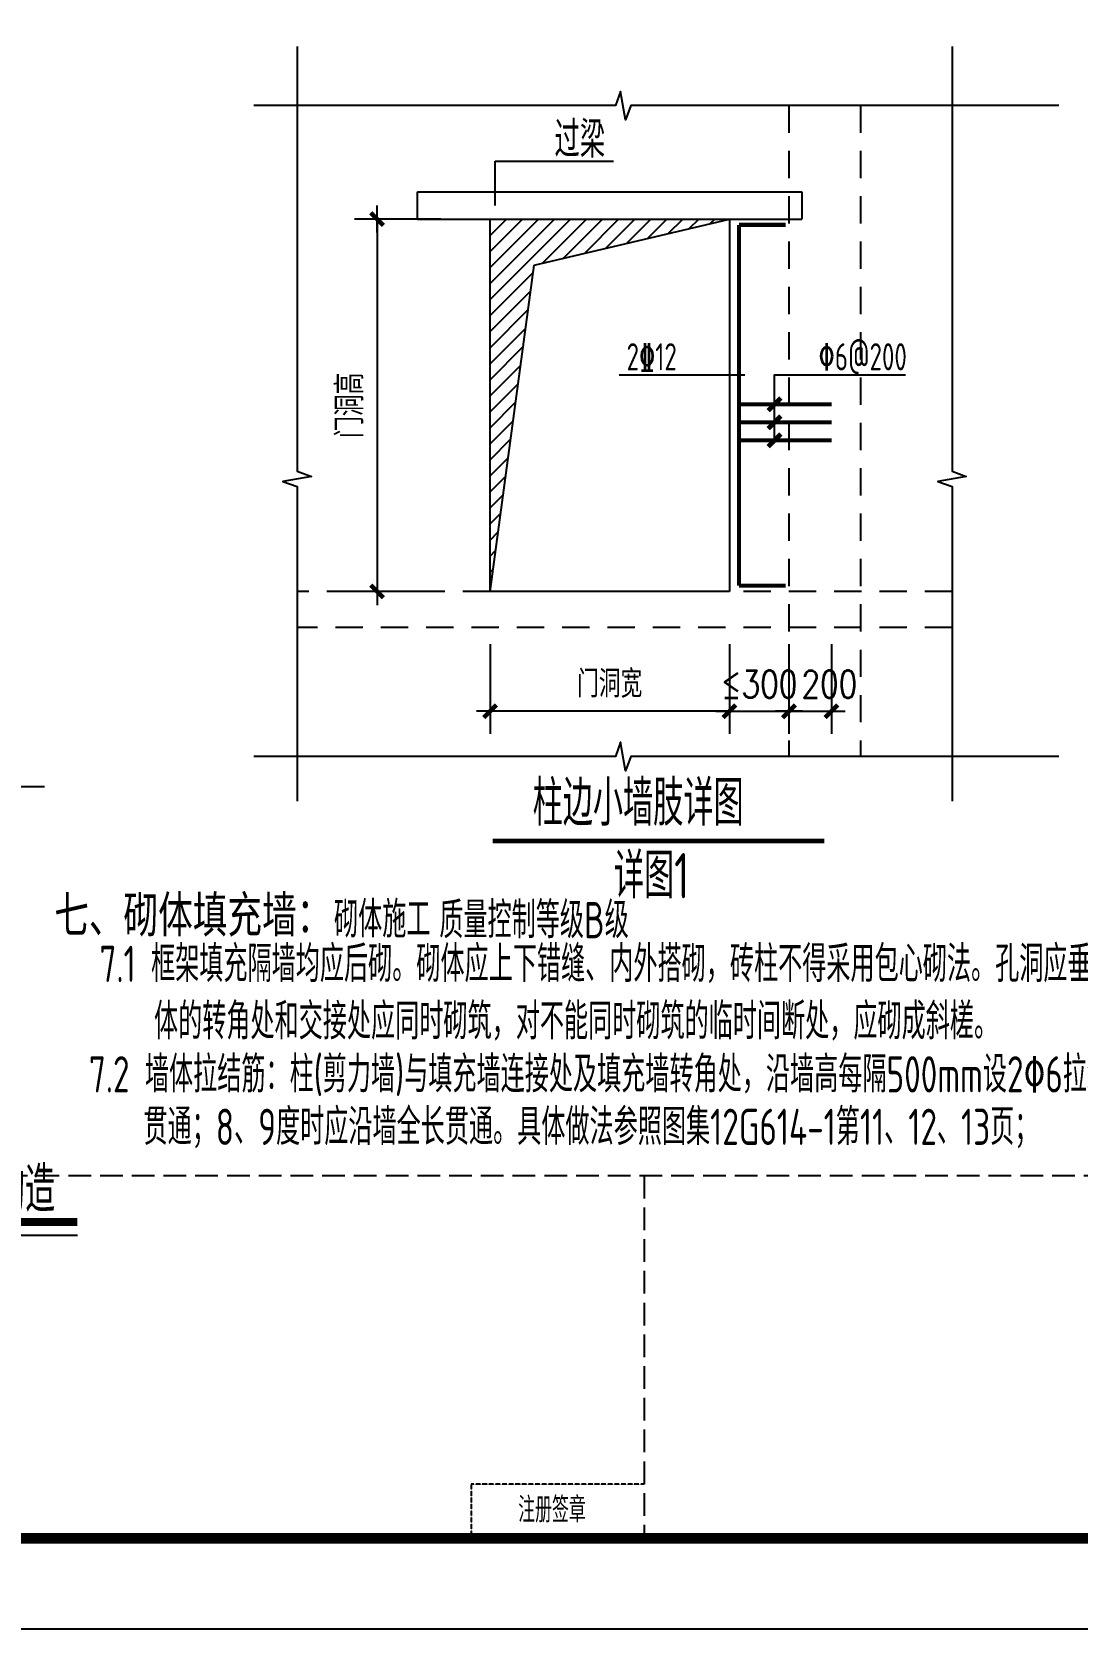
# Model space of a CAD drawing. Extents: x -2331248 to -1198620, y -977263 to -545844.
# Drawn here: x -2229393 to -2217865, y -765608 to -747994 of the extents above; entities that cross this region are included whole.
import ezdxf

# ---------------------------------------------------------------- set-up
doc = ezdxf.new("R2010")
doc.units = 0
doc.header["$LTSCALE"] = 1000
doc.header["$MEASUREMENT"] = 0
doc.linetypes.add('3', pattern=[10, 3, -2, 3, -2])
doc.linetypes.add('DASH', pattern=[0.35, 0.25, -0.1])
doc.layers.get('0').update_dxf_attribs({"linetype": 'CONTINUOUS'})
doc.layers.get('DEFPOINTS').update_dxf_attribs({"linetype": 'CONTINUOUS'})
for name, color, linetype in [('DIM_SYMB', 3, 'CONTINUOUS'), ('PUB_TITLE', 4, 'CONTINUOUS'), ('TEXT', 7, 'CONTINUOUS'), ('THIN', 7, 'CONTINUOUS'), ('t图框', 222, 'CONTINUOUS'), ('梁__虚线', 4, '3'), ('结-说明', 7, 'CONTINUOUS')]:
    doc.layers.add(name, color=color, linetype=linetype)
doc.styles.add('_HZTXT', font='txt.shx', dxfattribs={"width": 0.8, "bigfont": 'hztxt.shx'})
doc.styles.add('DIM_FONT', font='tssdeng.shx', dxfattribs={"width": 0.8, "bigfont": 'tssdchn.shx'})
doc.styles.add('HZ2', font='txt.shx', dxfattribs={"width": 0.7, "bigfont": 'hztxt.shx'})
doc.styles.add('SM1', font='tssdeng.shx', dxfattribs={"width": 0.7, "bigfont": 'tssdchn.shx'})
doc.styles.add('SM2', font='SimSun.ttf', dxfattribs={"width": 0.7})
doc.styles.add('TSSD_REIN', font='Tssdeng.shx', dxfattribs={"width": 0.7, "bigfont": 'hztxt.shx'})
doc.styles.add('房间名称', font='SIMPLEX', dxfattribs={"width": 0.7, "bigfont": '0HZTXT'})
doc.dimstyles.new('DIMN40', dxfattribs={"dimtxt": 300, "dimasz": 1, "dimexe": 250, "dimexo": 300, "dimgap": 150, "dimtad": 1, "dimdec": 0, "dimlfac": 0.25, "dimzin": 0, "dimdsep": 46, "dimtxsty": 'DIM_FONT', "dimblk": '_DIMX', "dimblk1": '_DIMX', "dimblk2": '_DIMX', "dimcen": 0.09, "dimclrt": 7, "dimadec": 0, "dimazin": 0, "dimtfac": 1, "dimtdec": 0, "dimtix": 1, "dimtmove": 2, "dimatfit": 3, "dimldrblk": '_DIMX', "dimfxl": 1, "dimtolj": 1, "dimtzin": 0, "dimarcsym": 0})

# ---------------------------------------------------------------- blocks, each defined once
blk = doc.blocks.new('_DIMX')
blk.add_line((-150, 0), (150, 0))
at = {"const_width": 50}
blk.add_lwpolyline([(-70, -70), (70, 70)], dxfattribs=at)
blk = doc.blocks.new('*D214')
at = {"color": 0, "lineweight": -2}
for p, q in [((-2224883, -750057), (-2225836, -750057)), ((-2225586, -750058), (-2225586, -754163)), ((-2224883, -754164), (-2225836, -754164))]:
    blk.add_line(p, q, dxfattribs=at)
at = {"layer": 'DEFPOINTS', "color": 0}
for p in [(-2224583, -750057, -47518), (-2225586, -754164), (-2224583, -754164, -47518)]:
    blk.add_point(p, dxfattribs=at)
at = {"color": 0, "lineweight": -2}
for p, rotation in [((-2225586, -750057), 90), ((-2225586, -754164), 270)]:
    blk.add_blockref('_DIMX', p, dxfattribs=dict(at, rotation=rotation))
at = {"color": 7, "insert": (-2225886, -752111), "char_height": 300, "attachment_point": 5, "rotation": 90, "style": '_HZTXT'}
blk.add_mtext('\\A1;门洞高', dxfattribs=at)
blk = doc.blocks.new('_TS_GJXX')
blk.add_lwpolyline([(-0.7, -0.7, 0.5, 0.5, 0), (0.7, 0.7, 0.5, 0.5, 0)], format="xyseb")
blk = doc.blocks.new('*D215')
at = {"color": 0, "lineweight": -2}
for p, q in [((-2221043, -754745), (-2221043, -755736)), ((-2220574, -754745), (-2220574, -755736)), ((-2221042, -755486), (-2220575, -755486))]:
    blk.add_line(p, q, dxfattribs=at)
at = {"layer": 'DEFPOINTS', "color": 0}
for p in [(-2221043, -754445), (-2220574, -754445), (-2220574, -755486)]:
    blk.add_point(p, dxfattribs=at)
at = {"color": 0, "lineweight": -2, "rotation": 180}
blk.add_blockref('_DIMX', (-2221043, -755486), dxfattribs=at)
at = {"color": 0, "lineweight": -2}
blk.add_blockref('_DIMX', (-2220574, -755486), dxfattribs=at)
at = {"color": 7, "insert": (-2220597, -755186), "char_height": 300, "attachment_point": 5, "style": '_HZTXT'}
blk.add_mtext('\\A1;200', dxfattribs=at)
blk = doc.blocks.new('*D216')
at = {"color": 0, "lineweight": -2}
for p, q in [((-2221700, -754745), (-2221700, -755736)), ((-2221043, -754745), (-2221043, -755736)), ((-2221701, -755486), (-2221702, -755486)), ((-2221700, -755486), (-2221043, -755486)), ((-2221042, -755486), (-2221041, -755486))]:
    blk.add_line(p, q, dxfattribs=at)
at = {"layer": 'DEFPOINTS', "color": 0}
for p in [(-2221700, -754445), (-2221043, -754445), (-2221043, -755486)]:
    blk.add_point(p, dxfattribs=at)
at = {"color": 0, "lineweight": -2}
blk.add_blockref('_DIMX', (-2221700, -755486), dxfattribs=at)
at = {"color": 0, "lineweight": -2, "rotation": 180}
blk.add_blockref('_DIMX', (-2221043, -755486), dxfattribs=at)
at = {"color": 7, "insert": (-2221371, -755186), "char_height": 300, "attachment_point": 5, "style": '_HZTXT'}
blk.add_mtext('\\A1;≤300', dxfattribs=at)
blk = doc.blocks.new('*D217')
at = {"color": 0, "lineweight": -2}
for p, q in [((-2224340, -754745), (-2224340, -755736)), ((-2221700, -754745), (-2221700, -755736)), ((-2221701, -755486), (-2224339, -755486))]:
    blk.add_line(p, q, dxfattribs=at)
at = {"layer": 'DEFPOINTS', "color": 0}
for p in [(-2224340, -754445), (-2221700, -754445), (-2224340, -755486)]:
    blk.add_point(p, dxfattribs=at)
at = {"color": 0, "lineweight": -2, "rotation": 180}
blk.add_blockref('_DIMX', (-2224340, -755486), dxfattribs=at)
at = {"color": 0, "lineweight": -2}
blk.add_blockref('_DIMX', (-2221700, -755486), dxfattribs=at)
at = {"color": 7, "insert": (-2223020, -755186), "char_height": 300, "attachment_point": 5, "style": '_HZTXT'}
blk.add_mtext('\\A1;门洞宽', dxfattribs=at)
blk = doc.blocks.new('ASDDA')
at = {"layer": 't图框', "linetype": 'DASH'}
for p, q in [((-295866, 3065618), (-315866, 3065618)), ((-305866, 3065618), (-305866, 3061618))]:
    blk.add_line(p, q, dxfattribs=at)
at = {"layer": 't图框', "linetype": 'DASH', "ltscale": 0.01}
for p, q in [((-307773, 3062218), (-307773, 3061618)), ((-305866, 3062218), (-307773, 3062218))]:
    blk.add_line(p, q, dxfattribs=at)
at = {"layer": 't图框'}
blk.add_line((-315866, 3061618), (-273366, 3061618), dxfattribs=at)
at = {"style": '房间名称', "width": 0.7}
blk.add_text('注册签章', height=280, dxfattribs=at).set_placement((-307254, 3061794))

msp = doc.modelspace()

# ---------------------------------------------------------------- hatches: boundary and pattern name
at = {"ltscale": 0.1}
h = msp.add_hatch(dxfattribs=at)
h.set_pattern_fill('ANSI31', color=256, scale=1000, style=0)
h.set_pattern_definition([(45, (-3474006.38, 159775.92), (-88.388348, 88.388348), [])])
h.paths.add_polyline_path([(-2221699.8, -750057.5), (-2224339.8, -750057.5), (-2224339.8, -754163.6), (-2223852.9, -750566.3)])

# ---------------------------------------------------------------- linework, layer by layer
for p, q in [((-2224283.8, -749906.4), (-2224283.8, -749419.9)), ((-2224283.8, -749419.9), (-2222979.3, -749419.9)), ((-2225139.8, -749757.5, -47518.1), (-2220899.8, -749757.5, -47518.1)), ((-2225139.8, -750057.5, -47518.1), (-2225139.8, -749757.5, -47518.1)), ((-2220899.8, -749757.5, -47518.1), (-2220899.8, -750057.5, -47518.1)), ((-2225139.8, -750057.5, -47518.1), (-2220899.8, -750057.5, -47518.1)), ((-2224339.8, -754163.6, -47518.1), (-2224339.8, -750057.5, -47518.1)), ((-2223852.9, -750566.3, -47518.1), (-2221699.8, -750057.5, -47518.1)), ((-2221699.8, -750057.5, -47518.1), (-2221699.8, -754163.6, -47518.1)), ((-2224339.8, -754163.6, -47518.1), (-2223852.9, -750566.3, -47518.1)), ((-2221699.8, -754163.6, -47518.1), (-2224339.8, -754163.6, -47518.1))]:
    msp.add_line(p, q, dxfattribs=at)
at = {"color": 1, "const_width": 45, "elevation": -47518.1}
for points in [[(-2221593.8, -750121.4), (-2221079.9, -750121.4)], [(-2221593.8, -754099.7), (-2221593.8, -750121.4)], [(-2221593.8, -752100), (-2220573.7, -752100)], [(-2221593.8, -752298.6), (-2220573.7, -752298.6)], [(-2221593.8, -752497.3), (-2220573.7, -752497.3)], [(-2221593.8, -754099.7), (-2221079.9, -754099.7)]]:
    msp.add_lwpolyline(points, dxfattribs=at)
at = {"layer": 'DIM_SYMB', "elevation": -47518.1}
for points in [[(-2226466.9, -748154.5), (-2226466.9, -752839.5), (-2226309.4, -752896.9), (-2226624.4, -752952.4), (-2226466.9, -753008.3), (-2226466.9, -756476.4)], [(-2219244.4, -748154.5), (-2219244.4, -752839.5), (-2219086.9, -752896.9), (-2219401.9, -752952.4), (-2219244.4, -753008.3), (-2219244.4, -756476.4)], [(-2218066.7, -748806.5), (-2222787.9, -748806.5), (-2222845.2, -748964), (-2222900.8, -748649), (-2222956.7, -748806.5), (-2226944.7, -748806.5)], [(-2218066.7, -755983.5), (-2222787.9, -755983.5), (-2222845.2, -756141), (-2222900.8, -755826), (-2222956.7, -755983.5), (-2226944.7, -755983.5)]]:
    msp.add_lwpolyline(points, dxfattribs=at)
at = {"layer": 'PUB_TITLE'}
msp.add_lwpolyline([(-2273240.2, -765608.1), (-2273240.2, -706208.1), (-2189140.2, -706208.1), (-2189140.2, -765608.1)], close=True, dxfattribs=at)
at = {"layer": 'PUB_TITLE', "const_width": 120}
msp.add_lwpolyline([(-2270740.2, -707208.1), (-2190140.2, -707208.1), (-2190140.2, -764608.1), (-2270740.2, -764608.1)], close=True, dxfattribs=at)
at = {"layer": 'THIN', "elevation": -47518.1}
for points in [[(-2222914.8, -751776.2), (-2221528.6, -751776.2)], [(-2221202.1, -752497.3), (-2221202.1, -751776.2), (-2219758.5, -751776.2)]]:
    msp.add_lwpolyline(points, dxfattribs=at)
at = {"layer": '梁__虚线', "ltscale": 0.1}
for p, q in [((-2221042.6, -748806.5, -47518.1), (-2221042.6, -755983.5, -47518.1)), ((-2220253.9, -748806.5, -47518.1), (-2220253.9, -755983.5, -47518.1)), ((-2224339.8, -754163.6, -47518.1), (-2226466.9, -754163.6, -47518.1)), ((-2219244.4, -754163.6, -47518.1), (-2221699.8, -754163.6, -47518.1)), ((-2219244.4, -754563.6, -47518.1), (-2226466.9, -754563.6, -47518.1))]:
    msp.add_line(p, q, dxfattribs=at)
at = {"layer": '结-说明'}
for p, q in [((-2231062.8, -756315.5), (-2229254.5, -756315.5)), ((-2228891.6, -761269.2), (-2233140.1, -761269.2))]:
    msp.add_line(p, q, dxfattribs=at)
at = {"layer": '结-说明', "const_width": 50, "elevation": -47518.1}
msp.add_lwpolyline([(-2224311.5, -756916), (-2220653.8, -756916)], dxfattribs=at)
at = {"layer": '结-说明', "const_width": 90}
msp.add_lwpolyline([(-2233140.1, -761119.2), (-2228891.6, -761119.2)], dxfattribs=at)

# ---------------------------------------------------------------- block references
at = {"lineweight": -3, "xscale": 1.000013566343114, "yscale": 1.000013566634152, "zscale": 1.000013566083812}
msp.add_blockref('ASDDA', (-1916770.9, -3826268), dxfattribs=at)
at = {"layer": 'THIN', "xscale": 100, "yscale": 100, "zscale": 100}
for p in [(-2221202.1, -752100, -47518.1), (-2221202.1, -752298.6, -47518.1), (-2221202.1, -752497.3, -47518.1)]:
    msp.add_blockref('_TS_GJXX', p, dxfattribs=at)

# ---------------------------------------------------------------- texts
at = {"ltscale": 0.1, "style": 'HZ2', "width": 0.7}
msp.add_text('过梁', height=400, dxfattribs=at).set_placement((-2223629.8, -749380.3))
at = {"layer": 'TEXT', "style": 'TSSD_REIN', "width": 0.7}
for s, p in [('2%%13212', (-2222833.7, -751726.2, -47518.1)), ('%%1306@200', (-2220717, -751726.2, -47518.1))]:
    msp.add_text(s, height=300, dxfattribs=at).set_placement(p)
at = {"layer": '结-说明', "style": 'SM1', "width": 0.7}
for s, p in [('柱边小墙肢详图', (-2223870.4, -756748.7, -47518.1)), ('详图1', (-2222974.3, -757549.6, -47518.1)), ('地下室外墙水平施工缝构造', (-2233127.2, -761008.3))]:
    msp.add_text(s, height=500, dxfattribs=at).set_placement(p)
at = {"layer": '结-说明', "color": 6, "style": 'SM2', "width": 0.7}
msp.add_text('七、砌体填充墙：', height=400, dxfattribs=at).set_placement((-2229146.3, -757926.6))
at = {"layer": '结-说明', "color": 7, "style": 'SM1', "width": 0.7}
for s, p in [('砌体施工', (-2226060.8, -757981.8)), ('质量控制等级B级', (-2224899.6, -757989)), ('7.1 框架填充隔墙均应后砌。砌体应上下错缝、内外搭砌，砖柱不得采用包心砌法。孔洞应垂直受压面，设置构造柱的部位外，砌', (-2228647.9, -758472)), ('体的转角处和交接处应同时砌筑，对不能同时砌筑的临时间断处，应砌成斜槎。', (-2228046.2, -759105.2)), ('7.2 墙体拉结筋：柱(剪力墙)与填充墙连接处及填充墙转角处，沿墙高每隔500mm设2%%1306拉结筋，拉结筋伸入墙内长度，6、7度时宜沿墙全长', (-2228764.5, -759690.1)), ('贯通；8、9度时应沿墙全长贯通。具体做法参照图集12G614-1第11、12、13页；', (-2228162.9, -760269.1))]:
    msp.add_text(s, height=400, dxfattribs=at).set_placement(p)

# ---------------------------------------------------------------- dimensions: what is measured, and where the dimension line sits
for base, p1, p2, angle, text, picture, middle in [((-2225585.7, -754163.6), (-2224583.4, -750057.5, -47518.1), (-2224583.4, -754163.6, -47518.1), 90, '门洞高', '*D214', (-2225885.7, -752110.5)), ((-2224339.8, -755485.7, -47518.1), (-2221699.8, -754445.1, -47518.1), (-2224339.8, -754445.1, -47518.1), 180, '门洞宽', '*D217', (-2223019.8, -755185.7, -47518.1)), ((-2221042.6, -755485.7, -47518.1), (-2221699.8, -754445.1, -47518.1), (-2221042.6, -754445.1, -47518.1), 180, '≤300', '*D216', (-2221371.2, -755185.7, -47518.1))]:
    dim = msp.add_linear_dim(base=base, p1=p1, p2=p2, angle=angle, text=text, dimstyle='DIMN40', override={"dimtxsty": '_HZTXT'})
    dim.commit()
    dim.dimension.update_dxf_attribs({"geometry": picture, "text_midpoint": middle})
dim = msp.add_linear_dim(base=(-2220573.7, -755485.7, -47518.1), p1=(-2221042.6, -754445.1, -47518.1), p2=(-2220573.7, -754445.1, -47518.1), angle=180, text='200', dimstyle='DIMN40', override={"dimtxsty": '_HZTXT'})
dim.commit()
dim.dimension.update_dxf_attribs({"geometry": '*D215', "text_midpoint": (-2220597.1, -755185.7, -47518.1), "dimtype": 160})

doc.saveas('drawing.dxf')
